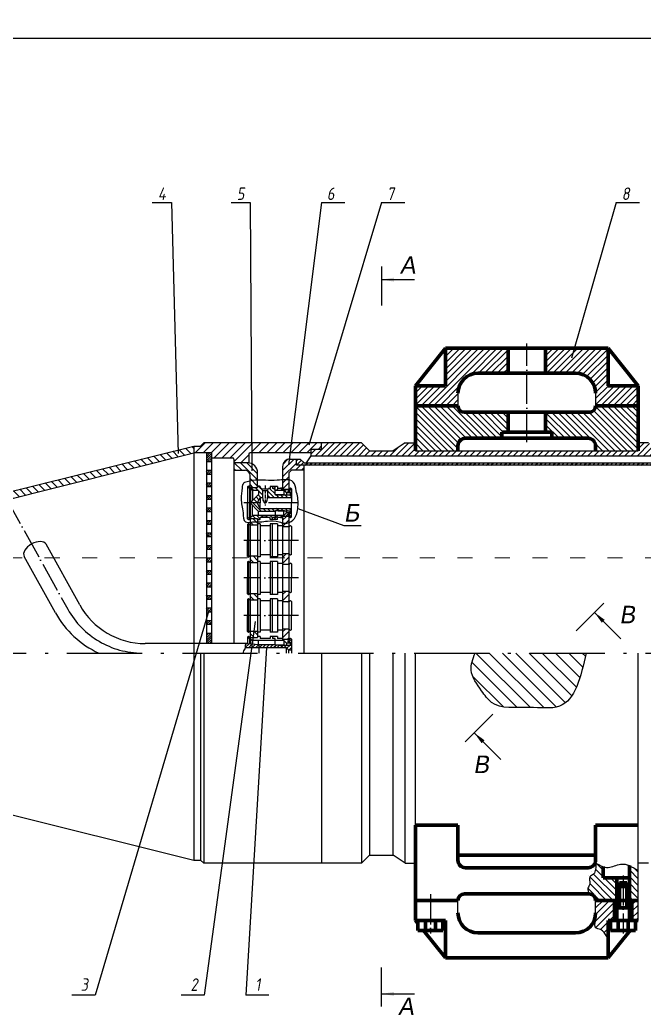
# Model space of a CAD drawing. Extents: x 1054 to 3005, y -2703 to -1437.
# Drawn here: x 1283.7 to 1533.2, y -2291.4 to -1893.8 of the extents above; entities that cross this region are included whole.
import ezdxf

# ---------------------------------------------------------------- set-up
doc = ezdxf.new("R2010")
doc.units = 0
doc.header["$LTSCALE"] = 0.5
doc.header["$MEASUREMENT"] = 0
doc.header["$PDMODE"] = 34
doc.header["$PDSIZE"] = 1
for name, pattern in [('ACAD_ISO03W100', [30, 12, -18]), ('ACAD_ISO04W100', [30.5, 24, -3, 0.5, -3]), ('ACAD_ISO10W100', [18.5, 12, -3, 0.5, -3])]:
    doc.linetypes.add(name, pattern=pattern)
doc.layers.get('DEFPOINTS').update_dxf_attribs({"color": 203, "linetype": 'CONTINUOUS'})
for name, color, linetype in [('2', 162, 'CONTINUOUS'), ('2-ОСИ', 9, 'ACAD_ISO04W100'), ('2_HATCH', 212, 'CONTINUOUS'), ('2_РАЗМЕРЫ_TEXT', 84, 'CONTINUOUS'), ('3_РАЗМЕРЫ_TEXT', 52, 'CONTINUOUS'), ('4', 162, 'CONTINUOUS'), ('4_HATCH', 212, 'CONTINUOUS')]:
    doc.layers.add(name, color=color, linetype=linetype)
doc.styles.add('5', font='txt.shx', dxfattribs={"width": 0.8, "oblique": 10, "height": 5})
doc.styles.add('ST_WIN', font='st_win.shx')
doc.styles.get("Standard").update_dxf_attribs({"font": 'st_win.shx'})
doc.dimstyles.get("Standard").update_dxf_attribs({"dimtxt": 0.18, "dimasz": 0.18, "dimexe": 0.18, "dimexo": 0.0625, "dimgap": 0.09, "dimtad": 0, "dimtih": 1, "dimtoh": 1, "dimdec": 4, "dimzin": 0, "dimdsep": 46, "dimtxsty": 'Standard', "dimcen": 0.09, "dimadec": 0, "dimazin": 0, "dimtfac": 1, "dimtdec": 4, "dimtofl": 0, "dimtmove": 0, "dimatfit": 3, "dimfxl": 0, "dimtolj": 1, "dimtzin": 0, "dimarcsym": 0})
doc.dimstyles.new('v', dxfattribs={"dimtxt": 5, "dimasz": 4, "dimexe": 2, "dimexo": 0, "dimgap": 1.5, "dimtad": 1, "dimdec": 1, "dimzin": 0, "dimdsep": 46, "dimtxsty": '5', "dimcen": 0, "dimadec": 0, "dimazin": 0, "dimtfac": 1, "dimtdec": 1, "dimtmove": 0, "dimatfit": 3, "dimfxl": 0, "dimtolj": 1, "dimtzin": 0, "dimarcsym": 0})

# ---------------------------------------------------------------- blocks, each defined once
blk = doc.blocks.new('*D41')
at = {"layer": '3_РАЗМЕРЫ_TEXT', "color": 0, "lineweight": -2}
for p, q in [((1213.92, -2061.84), (1213.92, -1899.11)), ((2233.67, -1898.28), (2233.67, -1903.11)), ((1217.92, -1901.11), (2229.67, -1901.11))]:
    blk.add_line(p, q, dxfattribs=at)
at = {"layer": '3_РАЗМЕРЫ_TEXT', "color": 0}
for points in [[(1217.92, -1900.44), (1217.92, -1901.78), (1213.92, -1901.11)], [(2229.67, -1900.44), (2229.67, -1901.78), (2233.67, -1901.11)]]:
    blk.add_solid(points, dxfattribs=at)
at = {"layer": 'DEFPOINTS', "color": 0}
for p in [(2233.67, -1898.28), (2233.67, -1901.11), (1213.92, -2061.84)]:
    blk.add_point(p, dxfattribs=at)
at = {"layer": '3_РАЗМЕРЫ_TEXT', "color": 0, "insert": (1723.79, -1897.11), "char_height": 5, "attachment_point": 5, "style": '5'}
blk.add_mtext('\\A1;1787', dxfattribs=at)

msp = doc.modelspace()

# ---------------------------------------------------------------- hatches: boundary and pattern name
at = {"layer": '2'}
h = msp.add_hatch(dxfattribs=at)
h.set_pattern_fill('ANSI31', color=256, scale=30, angle=90, style=0)
h.set_pattern_definition([(135, (26.9743, -1328.2723), (-2.6516504, -2.6516504), [])])
edge = h.paths.add_edge_path()
edge.add_spline(control_points=[(1465.61, -2146.78), (1464.73, -2149.12), (1462.72, -2154.49), (1467.67, -2160.98), (1473.68, -2169.71), (1486.22, -2167.74), (1504.65, -2170.47), (1507.85, -2156.25), (1509.98, -2146.78)], knot_values=[0, 0, 0, 0, 7.045684, 16.258893, 22.343372, 37.651034, 49.602852, 73.381606, 73.381606, 73.381606, 73.381606], degree=3, periodic=0)
edge.add_line((1509.98, -2146.78), (1465.61, -2146.78))
at = {"layer": '2_HATCH'}
h = msp.add_hatch(dxfattribs=at)
h.set_pattern_fill('ANSI31', color=256, scale=14, style=0)
h.paths.add_polyline_path([(1478.78, -2024.98), (1453.78, -2024.98), (1453.78, -2039.98), (1441.78, -2039.98), (1441.78, -2047.98), (1458.78, -2047.98), (1458.78, -2042.98, -0.414214), (1466.78, -2034.98), (1478.78, -2034.98)])
h.paths.add_polyline_path([(1518.78, -2024.98), (1493.77, -2024.98), (1493.77, -2034.98), (1505.78, -2034.98, -0.414214), (1513.78, -2042.98), (1513.78, -2047.98), (1530.78, -2047.98), (1530.78, -2039.98), (1518.78, -2039.98)])
h = msp.add_hatch(dxfattribs=at)
h.set_pattern_fill('ANSI31', color=256, scale=14, angle=90, style=0)
h.paths.add_polyline_path([(1478.78, -2050.58), (1461.38, -2050.58, -0.414214), (1458.78, -2047.98), (1458.78, -2047.98), (1441.78, -2047.98), (1441.78, -2065.98), (1458.78, -2065.98), (1458.78, -2063.98, -0.414214), (1461.78, -2060.98), (1476.28, -2060.98), (1476.28, -2058.48), (1478.78, -2058.48)])
h.paths.add_polyline_path([(1530.78, -2047.98), (1513.78, -2047.98), (1513.78, -2047.98, -0.414214), (1511.18, -2050.58), (1493.77, -2050.58), (1493.77, -2058.48), (1496.28, -2058.48), (1496.28, -2060.98), (1510.78, -2060.98, -0.414214), (1513.78, -2063.98), (1513.78, -2065.98), (1530.78, -2065.98)])
h = msp.add_hatch(dxfattribs=at)
h.set_pattern_fill('ANSI31', color=256, scale=18, style=0)
h.set_pattern_definition([(45, (1149.1947, -2226.7844), (-1.59099, 1.59099), [])])
h.paths.add_polyline_path([(1404.24, -2062.78), (1357.19, -2062.78), (1355.88, -2064.1), (1353.19, -2064.1), (1353.19, -2066.78), (1360.19, -2066.78), (1360.19, -2068.78), (1368.69, -2068.78, -0.414214), (1369.19, -2069.28), (1369.19, -2070.78), (1375.19, -2070.78), (1375.19, -2067.28, -0.414214), (1375.69, -2066.78), (1386.19, -2066.78), (1400.1, -2066.78), (1400.1, -2065.28), (1404.24, -2065.28)])
h = msp.add_hatch(dxfattribs=at)
h.set_pattern_fill('ANSI31', color=256, scale=14, style=0)
h.paths.add_polyline_path([(1404.24, -2062.78), (1404.24, -2065.28), (1400.1, -2065.28), (1400.1, -2066.78), (1400.1, -2067.98), (1563.13, -2067.98), (1563.13, -2064.98, -0.414214), (1566.13, -2061.98), (1573.92, -2061.98, -0.414214), (1576.92, -2064.98), (1576.92, -2067.98), (1583.2, -2067.98), (1583.2, -2065.98), (1578.92, -2065.98), (1578.92, -2064.98, 0.414214), (1573.92, -2059.98), (1566.13, -2059.98, 0.414214), (1561.13, -2064.98), (1561.13, -2065.98), (1539.66, -2065.98), (1534.96, -2062.78), (1530.78, -2062.78), (1530.78, -2065.98), (1441.78, -2065.98), (1441.78, -2062.78), (1437.61, -2062.78), (1432.9, -2065.98), (1423.39, -2065.98), (1420.19, -2062.78)])
h = msp.add_hatch(dxfattribs=at)
h.set_pattern_fill('ANSI31', color=256, scale=18, angle=90, style=0)
h.set_pattern_definition([(135, (-185.9798, -2406.411), (-1.5909903, -1.5909903), [])])
h.paths.add_polyline_path([(1221.42, -2092.28), (1221.42, -2089.78), (1216.42, -2089.78), (1213.92, -2092.28), (1213.92, -2094.78), (1216.92, -2094.78), (1216.92, -2096.78), (1231.45, -2096.78, 0.061432), (1235.33, -2096.3), (1353.19, -2066.78), (1353.19, -2064.1), (1235.31, -2093.31, -0.060815), (1231.47, -2093.78), (1227.92, -2093.78), (1226.42, -2092.28)])
h = msp.add_hatch(dxfattribs=at)
h.set_pattern_fill('ANSI31', color=256, scale=10, style=0)
h.set_pattern_definition([(45, (26.9743, -1328.2723), (-0.8838835, 0.8838835), [])])
h.paths.add_polyline_path([(1395.74, -2069.28), (1394.19, -2069.28), (1394.19, -2071.78), (1569.02, -2071.78), (1569.02, -2068.98), (1571.02, -2068.98), (1571.02, -2071.78), (1583.19, -2071.78), (1583.19, -2070.78), (1572.02, -2070.78), (1572.02, -2066.98), (1568.02, -2066.98), (1568.02, -2070.78), (1397.24, -2070.78)])
h = msp.add_hatch(dxfattribs=at)
h.set_pattern_fill('ANSI31', color=256, scale=14, angle=90, style=0)
h.set_pattern_definition([(135, (1149.1947, -2226.7844), (-1.237437, -1.237437), [])])
edge = h.paths.add_edge_path()
edge.add_line((1375.69, -2075.78), (1375.69, -2078.07))
edge.add_spline(control_points=[(1375.69, -2078.07), (1376.35, -2077.92), (1377.34, -2077.75), (1378.36, -2077.69), (1378.69, -2077.67)], knot_values=[2.312885, 2.312885, 2.312885, 2.312885, 4.32992, 5.339326, 5.339326, 5.339326, 5.339326], degree=3, periodic=0)
edge.add_line((1378.69, -2077.67), (1378.69, -2074.78))
edge.add_arc((1374.69, -2074.78), 4, 0, 90)
edge.add_line((1374.69, -2070.78), (1369.19, -2070.78))
edge.add_line((1369.19, -2070.78), (1369.19, -2073.78))
edge.add_line((1369.19, -2073.78), (1373.69, -2073.78))
edge.add_arc((1373.69, -2075.78), 2, 0, 90, ccw=False)
edge = h.paths.add_edge_path()
edge.add_line((1378.69, -2080.58), (1378.69, -2080.18))
edge.add_line((1378.69, -2080.18), (1378.69, -2077.67))
edge.add_spline(control_points=[(1378.69, -2077.67), (1378.36, -2077.69), (1377.34, -2077.75), (1376.35, -2077.92), (1375.69, -2078.07)], knot_values=[2.312885, 2.312885, 2.312885, 2.312885, 3.32229, 5.339326, 5.339326, 5.339326, 5.339326], degree=3, periodic=0)
edge.add_line((1375.69, -2078.07), (1375.69, -2080.58))
edge.add_line((1375.69, -2080.58), (1378.69, -2080.58))
edge = h.paths.add_edge_path()
edge.add_line((1375.69, -2092.98), (1375.69, -2094.5))
edge.add_spline(control_points=[(1375.69, -2094.5), (1376.01, -2094.46), (1377.09, -2094.3), (1378.04, -2094.36), (1378.69, -2094.38)], knot_values=[49.932171, 49.932171, 49.932171, 49.932171, 50.781051, 52.805959, 52.805959, 52.805959, 52.805959], degree=3, periodic=0)
edge.add_line((1378.69, -2094.38), (1378.69, -2092.98))
edge.add_line((1378.69, -2092.98), (1375.69, -2092.98))
edge = h.paths.add_edge_path()
edge.add_line((1378.69, -2095.58), (1378.69, -2094.38))
edge.add_spline(control_points=[(1378.69, -2094.38), (1378.04, -2094.36), (1377.09, -2094.3), (1376.01, -2094.46), (1375.69, -2094.5)], knot_values=[49.932171, 49.932171, 49.932171, 49.932171, 51.957078, 52.805959, 52.805959, 52.805959, 52.805959], degree=3, periodic=0)
edge.add_line((1375.69, -2094.5), (1375.69, -2095.58))
edge.add_line((1375.69, -2095.58), (1378.69, -2095.58))
h.paths.add_polyline_path([(1375.69, -2107.98), (1375.69, -2110.58), (1378.69, -2110.58), (1378.69, -2110.18), (1378.69, -2107.98)])
h.paths.add_polyline_path([(1375.69, -2122.98), (1375.69, -2125.58), (1378.69, -2125.58), (1378.69, -2125.18), (1378.69, -2122.98)])
h.paths.add_polyline_path([(1378.55, -2137.98), (1375.69, -2137.98), (1375.69, -2140.58), (1377.39, -2140.58)])
h.paths.add_polyline_path([(1377.39, -2140.58), (1378.69, -2140.58), (1378.69, -2140.18), (1378.69, -2137.98), (1378.55, -2137.98)])
h = msp.add_hatch(dxfattribs=at)
h.set_pattern_fill('ANSI31', color=256, scale=14, style=0)
h.set_pattern_definition([(45, (1149.1947, -2226.7844), (-1.237437, 1.237437), [])])
h.paths.add_polyline_path([(1397.19, -2071.78), (1394.19, -2071.78), (1394.19, -2069.28), (1391.69, -2069.28, 0.414214), (1388.69, -2072.28), (1388.69, -2081.38), (1391.19, -2081.38), (1391.19, -2074.78), (1392.19, -2073.78), (1397.19, -2073.78)])
h.paths.add_polyline_path([(1391.19, -2092.18), (1388.69, -2092.18), (1388.69, -2096.38), (1391.19, -2096.38)])
h.paths.add_polyline_path([(1391.19, -2107.18), (1388.69, -2107.18), (1388.69, -2111.38), (1391.19, -2111.38)])
h.paths.add_polyline_path([(1391.19, -2122.18), (1388.69, -2122.18), (1388.69, -2126.38), (1391.19, -2126.38)])
h.paths.add_polyline_path([(1391.19, -2137.18), (1388.69, -2137.18), (1388.69, -2141.38), (1391.19, -2141.38)])
h = msp.add_hatch(dxfattribs=at)
h.set_pattern_fill('ANSI31', color=256, scale=10, angle=90, style=0)
h.set_pattern_definition([(135, (1149.1947, -2226.7844), (-0.8838835, -0.8838835), [])])
h.paths.add_polyline_path([(1376.59, -2091.78), (1375.89, -2092.48), (1375.39, -2092.48), (1374.69, -2093.18), (1375.04, -2093.53), (1375.59, -2092.98), (1378.69, -2092.98), (1378.69, -2093.38), (1379.69, -2093.38), (1379.69, -2092.58), (1383.69, -2092.58), (1383.69, -2093.38), (1384.69, -2093.38), (1384.69, -2092.58), (1385.69, -2092.58), (1385.69, -2091.78)])
h.paths.add_polyline_path([(1379.09, -2090.18), (1385.69, -2090.18, -0.414214), (1385.89, -2089.98), (1389.49, -2089.98), (1392.19, -2089.98), (1392.19, -2088.98), (1379.69, -2088.98), (1378.49, -2086.78), (1375.69, -2086.78)])
h.paths.add_polyline_path([(1380.69, -2081.78), (1380.29, -2080.98), (1379.69, -2080.98), (1379.69, -2080.18), (1378.69, -2080.18), (1378.69, -2080.58), (1375.59, -2080.58), (1375.04, -2080.03), (1374.69, -2080.38), (1375.39, -2081.08), (1375.89, -2081.08), (1376.59, -2081.78), (1379.09, -2081.78), (1379.09, -2083.38), (1375.69, -2086.78), (1378.49, -2086.78), (1379.69, -2084.58), (1380.69, -2084.58)])
h.paths.add_polyline_path([(1385.69, -2083.38), (1385.69, -2080.98), (1384.69, -2080.98), (1384.69, -2080.18), (1383.69, -2080.18), (1383.69, -2080.98), (1383.09, -2080.98), (1382.69, -2081.78), (1382.69, -2084.58), (1392.19, -2084.58), (1392.19, -2083.58), (1386.89, -2083.58), (1385.89, -2083.58, -0.414214)])
for points in [[(1375.69, -2079.78), (1375.39, -2079.78), (1375.39, -2080.38), (1375.59, -2080.58), (1375.69, -2080.58)], [(1379.49, -2079.78), (1378.69, -2079.78), (1378.69, -2080.18), (1379.49, -2080.18)], [(1388.69, -2080.58), (1387.79, -2080.58), (1387.79, -2080.98), (1388.69, -2080.98)], [(1391.49, -2080.58), (1391.19, -2080.58), (1391.19, -2081.38), (1391.29, -2081.38), (1391.49, -2081.18)], [(1375.69, -2093.78), (1375.39, -2093.78), (1375.39, -2093.18), (1375.59, -2092.98), (1375.69, -2092.98)], [(1379.49, -2093.78), (1378.69, -2093.78), (1378.69, -2093.38), (1379.49, -2093.38)], [(1388.69, -2092.98), (1387.79, -2092.98), (1387.79, -2092.58), (1388.69, -2092.58)], [(1391.49, -2092.98), (1391.19, -2092.98), (1391.19, -2092.18), (1391.29, -2092.18), (1391.49, -2092.38)]]:
    msp.add_hatch(color=256, dxfattribs=at).paths.add_polyline_path(points)
h = msp.add_hatch(dxfattribs=at)
h.set_pattern_fill('ANSI31', color=256, scale=10, style=0)
h.set_pattern_definition([(45, (1149.1947, -2226.7844), (-0.8838835, 0.8838835), [])])
h.paths.add_polyline_path([(1385.69, -2091.78), (1385.69, -2092.58), (1384.69, -2092.58), (1384.69, -2093.38), (1386.69, -2093.38), (1386.69, -2092.58), (1388.69, -2092.58), (1388.69, -2092.18), (1391.29, -2092.18), (1391.84, -2092.73), (1392.19, -2092.38), (1391.49, -2091.68), (1390.99, -2091.68, -1), (1390.99, -2091.18), (1391.69, -2091.18), (1391.69, -2090.78), (1390.19, -2090.78), (1389.19, -2091.78)])
h.paths.add_polyline_path([(1386.69, -2080.98), (1386.69, -2080.18), (1384.69, -2080.18), (1384.69, -2080.98), (1385.69, -2080.98), (1385.69, -2081.78), (1389.19, -2081.78), (1390.19, -2082.78), (1391.69, -2082.78), (1391.69, -2082.38), (1390.99, -2082.38, -1), (1390.99, -2081.88), (1391.49, -2081.88), (1392.19, -2081.18), (1391.84, -2080.83), (1391.29, -2081.38), (1388.69, -2081.38), (1388.69, -2080.98)])
h = msp.add_hatch(dxfattribs=at)
h.set_pattern_fill('ANSI31', color=256, scale=15, angle=90, style=0)
h.set_pattern_definition([(135, (1168.7808, -2410.5844), (-1.325825, -1.325825), [])])
edge = h.paths.add_edge_path()
edge.add_line((1522.28, -2236.58), (1516.78, -2236.58))
edge.add_line((1516.78, -2236.58), (1516.78, -2232.09))
edge.add_spline(control_points=[(1516.78, -2232.09), (1515.77, -2231.73), (1514.78, -2231.16), (1513.78, -2230.58)], knot_values=[0, 0, 0, 0, 3.211273, 3.211273, 3.211273, 3.211273], degree=3, periodic=0)
edge.add_line((1513.78, -2230.58), (1513.78, -2232.58))
edge.add_arc((1509.89, -2232.69), 3.89, -91.5766, 1.5766, ccw=False)
edge.add_spline(control_points=[(1509.78, -2236.58), (1510.7, -2237.22), (1512.77, -2238.64), (1510.98, -2240.54), (1510, -2241.58)], knot_values=[0, 0, 0, 0, 2.828427, 6.31967, 6.31967, 6.31967, 6.31967], degree=3, periodic=0)
edge.add_arc((1509.89, -2245.48), 3.89, -1.5766, 88.4234, ccw=False)
edge.add_line((1513.78, -2245.58), (1522.28, -2245.58))
edge.add_line((1522.28, -2245.58), (1522.28, -2236.58))
edge = h.paths.add_edge_path()
edge.add_spline(control_points=[(1530.78, -2233.65), (1529.62, -2232.93), (1528.45, -2232.21), (1527.28, -2231.71)], knot_values=[14.193142, 14.193142, 14.193142, 14.193142, 17.948067, 17.948067, 17.948067, 17.948067], degree=3, periodic=0)
edge.add_line((1527.28, -2231.71), (1527.28, -2245.58))
edge.add_line((1527.28, -2245.58), (1530.78, -2245.58))
edge.add_line((1530.78, -2245.58), (1530.78, -2233.65))
h = msp.add_hatch(dxfattribs=at)
h.set_pattern_fill('ANSI31', color=256, scale=15, style=0)
h.set_pattern_definition([(45, (1168.7808, -2410.5844), (-1.325825, 1.325825), [])])
h.paths.add_polyline_path([(1518.78, -2253.58), (1521.28, -2253.58), (1521.28, -2245.58), (1513.78, -2245.58), (1513.78, -2256.58, -0.339336), (1518.78, -2261.96)])
h.paths.add_polyline_path([(1530.78, -2245.58), (1528.28, -2245.58), (1528.28, -2253.58), (1530.78, -2253.58)])
at = {"layer": '4_HATCH'}
h = msp.add_hatch(dxfattribs=at)
h.set_pattern_fill('ANSI31', color=256, scale=5, style=0)
h.set_pattern_definition([(45, (-189.166, -2406.41103), (-0.44194174, 0.44194174), [])])
h.paths.add_polyline_path([(1360.19, -2140.28), (1360.19, -2138.78), (1358.19, -2138.78), (1358.19, -2143), (1360.19, -2143)])
h.paths.add_polyline_path([(1360.19, -2133.78), (1358.19, -2133.78), (1358.19, -2135.28), (1360.19, -2135.28)])
h.paths.add_polyline_path([(1360.19, -2128.78), (1358.19, -2128.78), (1358.19, -2130.28), (1360.19, -2130.28)])
h.paths.add_polyline_path([(1360.19, -2123.78), (1358.19, -2123.78), (1358.19, -2125.28), (1360.19, -2125.28)])
h.paths.add_polyline_path([(1360.19, -2118.78), (1358.19, -2118.78), (1358.19, -2120.28), (1360.19, -2120.28)])
h.paths.add_polyline_path([(1360.19, -2113.78), (1358.19, -2113.78), (1358.19, -2115.28), (1360.19, -2115.28)])
h.paths.add_polyline_path([(1360.19, -2108.78), (1358.19, -2108.78), (1358.19, -2110.28), (1360.19, -2110.28)])
h.paths.add_polyline_path([(1360.19, -2103.78), (1358.19, -2103.78), (1358.19, -2105.28), (1360.19, -2105.28)])
h.paths.add_polyline_path([(1360.19, -2098.78), (1358.19, -2098.78), (1358.19, -2100.28), (1360.19, -2100.28)])
h.paths.add_polyline_path([(1360.19, -2093.78), (1358.19, -2093.78), (1358.19, -2095.28), (1360.19, -2095.28)])
h.paths.add_polyline_path([(1360.19, -2088.78), (1358.19, -2088.78), (1358.19, -2090.28), (1360.19, -2090.28)])
h.paths.add_polyline_path([(1360.19, -2083.78), (1358.19, -2083.78), (1358.19, -2085.28), (1360.19, -2085.28)])
h.paths.add_polyline_path([(1360.19, -2078.78), (1358.19, -2078.78), (1358.19, -2080.28), (1360.19, -2080.28)])
h.paths.add_polyline_path([(1360.19, -2073.78), (1358.19, -2073.78), (1358.19, -2075.28), (1360.19, -2075.28)])
h.paths.add_polyline_path([(1360.19, -2066.78), (1358.19, -2066.78), (1358.19, -2070.28), (1360.19, -2070.28)])
h = msp.add_hatch(dxfattribs=at)
h.set_pattern_fill('ANSI31', color=256, scale=8, style=0)
h.set_pattern_definition([(45, (-189.166, -2406.411), (-0.7071068, 0.7071068), [])])
h.paths.add_polyline_path([(1392.19, -2143.58), (1386.89, -2143.58), (1385.89, -2143.58, -0.414214), (1385.69, -2143.38), (1379.09, -2143.38), (1374.77, -2143.01), (1374.24, -2144.58), (1390.15, -2144.58), (1390.99, -2145.43), (1392.19, -2145.43)])
edge = h.paths.add_edge_path()
edge.add_line((1374.77, -2143.01), (1374.69, -2143))
edge.add_line((1374.69, -2143), (1374.11, -2143))
edge.add_spline(control_points=[(1374.11, -2143), (1373.91, -2143.24), (1373.53, -2143.71), (1373.69, -2144.32), (1373.66, -2144.58)], knot_values=[0.058285, 0.058285, 0.058285, 0.058285, 0.947426, 1.764896, 1.764896, 1.764896, 1.764896], degree=3, periodic=0)
edge.add_line((1373.66, -2144.58), (1374.24, -2144.58))
edge.add_line((1374.24, -2144.58), (1374.77, -2143.01))

# ---------------------------------------------------------------- linework, layer by layer
at = {"layer": '2'}
for p, q in [((1428.29, -2007.91), (1428.29, -1992.33)), ((1458.78, -2042.98), (1458.78, -2047.98)), ((1513.78, -2042.98), (1513.78, -2047.98)), ((1355.88, -2064.1), (1357.19, -2062.78)), ((1420.19, -2062.78), (1357.19, -2062.78)), ((1404.24, -2065.28), (1404.24, -2062.78)), ((1420.19, -2062.78), (1423.39, -2065.98)), ((1437.61, -2062.78), (1432.9, -2065.98)), ((1437.61, -2062.78), (1441.78, -2062.78)), ((1534.96, -2062.78), (1530.78, -2062.78)), ((1235.31, -2093.31), (1353.19, -2064.1)), ((1235.33, -2096.3), (1353.19, -2066.78)), ((1353.19, -2064.1), (1353.19, -2146.78)), ((1353.19, -2064.1), (1355.88, -2064.1)), ((1360.19, -2066.78), (1353.19, -2066.78)), ((1358.19, -2066.78), (1358.19, -2143)), ((1360.19, -2066.78), (1360.19, -2140.78)), ((1375.19, -2067.28), (1375.19, -2070.78)), ((1386.19, -2066.78), (1375.69, -2066.78)), ((1400.1, -2066.78), (1386.24, -2066.78)), ((1400.1, -2066.78), (1400.1, -2065.28)), ((1400.1, -2065.28), (1404.24, -2065.28)), ((1400.1, -2067.98), (1400.1, -2066.78)), ((1423.39, -2065.98), (1432.9, -2065.98)), ((1441.78, -2065.98), (1530.78, -2065.98)), ((1358.19, -2070.28), (1360.19, -2070.28)), ((1360.19, -2068.78), (1368.69, -2068.78)), ((1369.19, -2069.28), (1369.19, -2070.78)), ((1369.19, -2070.78), (1369.19, -2143)), ((1375.19, -2070.78), (1369.19, -2070.78)), ((1391.69, -2069.28), (1395.74, -2069.28)), ((1394.19, -2071.78), (1394.19, -2069.28)), ((1395.74, -2069.28), (1397.24, -2070.78)), ((1397.24, -2070.78), (1568.02, -2070.78)), ((1398.24, -2070.78), (1400.1, -2067.98)), ((1400.1, -2067.98), (1563.13, -2067.98)), ((1358.19, -2073.78), (1360.19, -2073.78)), ((1358.19, -2075.28), (1360.19, -2075.28)), ((1369.19, -2073.78), (1373.69, -2073.78)), ((1378.69, -2080.58), (1378.69, -2074.78)), ((1388.69, -2072.28), (1388.69, -2081.38)), ((1392.19, -2073.78), (1391.19, -2074.78)), ((1391.19, -2074.78), (1391.19, -2081.38)), ((1397.19, -2073.78), (1392.19, -2073.78)), ((1569.02, -2071.78), (1394.19, -2071.78)), ((1397.19, -2071.78), (1397.19, -2146.78)), ((1358.19, -2078.78), (1360.19, -2078.78)), ((1375.69, -2080.58), (1375.69, -2075.78)), ((1358.19, -2080.28), (1360.19, -2080.28)), ((1374.69, -2080.38), (1375.04, -2080.03)), ((1374.69, -2080.38), (1374.69, -2086.78)), ((1375.39, -2081.08), (1374.69, -2080.38)), ((1375.04, -2080.03), (1375.59, -2080.58)), ((1375.39, -2081.08), (1375.39, -2086.78)), ((1375.89, -2081.08), (1375.39, -2081.08)), ((1375.59, -2080.58), (1378.69, -2080.58)), ((1375.69, -2086.78), (1379.09, -2083.38)), ((1375.89, -2081.08), (1376.59, -2081.78)), ((1375.89, -2081.08), (1375.89, -2086.58)), ((1379.09, -2081.78), (1376.59, -2081.78)), ((1376.59, -2081.78), (1376.59, -2085.88)), ((1378.69, -2080.18), (1378.69, -2080.58)), ((1379.69, -2080.18), (1378.69, -2080.18)), ((1379.09, -2081.78), (1379.09, -2083.38)), ((1379.69, -2080.18), (1379.69, -2080.98)), ((1380.29, -2080.98), (1379.69, -2080.98)), ((1380.69, -2081.78), (1380.29, -2080.98)), ((1380.69, -2081.78), (1380.69, -2084.58)), ((1380.69, -2081.78), (1382.69, -2081.78)), ((1382.69, -2081.78), (1383.09, -2080.98)), ((1382.69, -2081.78), (1382.69, -2084.58)), ((1383.69, -2080.98), (1383.09, -2080.98)), ((1384.69, -2080.18), (1383.69, -2080.18)), ((1383.69, -2080.18), (1383.69, -2080.98)), ((1386.69, -2080.18), (1384.69, -2080.18)), ((1384.69, -2080.18), (1384.69, -2080.98)), ((1385.69, -2080.98), (1384.69, -2080.98)), ((1385.69, -2083.38), (1385.69, -2080.98)), ((1389.19, -2081.78), (1385.69, -2081.78)), ((1386.69, -2080.18), (1386.69, -2080.98)), ((1388.69, -2080.98), (1386.69, -2080.98)), ((1391.29, -2081.38), (1388.69, -2081.38)), ((1390.19, -2082.78), (1389.19, -2081.78)), ((1389.19, -2081.78), (1389.19, -2083.58)), ((1391.69, -2082.78), (1390.19, -2082.78)), ((1390.19, -2082.78), (1390.19, -2083.58)), ((1390.99, -2081.88), (1391.49, -2081.88)), ((1391.69, -2082.38), (1390.99, -2082.38)), ((1391.84, -2080.83), (1391.29, -2081.38)), ((1391.49, -2081.88), (1392.19, -2081.18)), ((1391.49, -2081.88), (1391.49, -2082.38)), ((1391.69, -2082.38), (1391.69, -2083.58)), ((1392.19, -2081.18), (1391.84, -2080.83)), ((1392.19, -2081.18), (1392.19, -2086.78)), ((1358.19, -2083.78), (1360.19, -2083.78)), ((1358.19, -2085.28), (1360.19, -2085.28)), ((1374.69, -2093.18), (1374.69, -2086.78)), ((1375.39, -2092.48), (1375.39, -2086.78)), ((1375.69, -2086.78), (1379.09, -2090.18)), ((1375.89, -2092.48), (1375.89, -2086.98)), ((1379.69, -2084.58), (1378.49, -2086.78)), ((1379.69, -2088.98), (1378.49, -2086.78)), ((1379.69, -2084.58), (1380.69, -2084.58)), ((1379.69, -2084.58), (1379.69, -2086.78)), ((1379.69, -2088.98), (1379.69, -2086.78)), ((1382.69, -2084.58), (1392.19, -2084.58)), ((1389.49, -2083.58), (1385.89, -2083.58)), ((1386.89, -2083.58), (1392.19, -2083.58)), ((1392.19, -2092.38), (1392.19, -2086.78)), ((1358.19, -2088.78), (1360.19, -2088.78)), ((1358.19, -2090.28), (1360.19, -2090.28)), ((1376.59, -2091.78), (1376.59, -2087.68)), ((1385.69, -2090.18), (1379.09, -2090.18)), ((1379.09, -2091.78), (1379.09, -2090.18)), ((1379.69, -2088.98), (1392.19, -2088.98)), ((1385.69, -2090.18), (1385.69, -2092.58)), ((1389.49, -2089.98), (1385.89, -2089.98)), ((1386.89, -2089.98), (1392.19, -2089.98)), ((1389.19, -2091.78), (1389.19, -2089.98)), ((1390.19, -2090.78), (1389.19, -2091.78)), ((1390.19, -2090.78), (1390.19, -2089.98)), ((1391.69, -2090.78), (1390.19, -2090.78)), ((1391.69, -2091.18), (1390.99, -2091.18)), ((1391.49, -2091.68), (1391.49, -2091.18)), ((1391.69, -2091.18), (1391.69, -2089.98)), ((1358.19, -2093.78), (1360.19, -2093.78)), ((1358.19, -2095.28), (1360.19, -2095.28)), ((1375.39, -2092.48), (1374.69, -2093.18)), ((1374.69, -2093.18), (1375.04, -2093.53)), ((1374.69, -2095.38), (1375.04, -2095.03)), ((1375.04, -2093.53), (1375.59, -2092.98)), ((1375.04, -2095.03), (1375.59, -2095.58)), ((1375.04, -2095.03), (1375.04, -2108.48)), ((1375.89, -2092.48), (1375.39, -2092.48)), ((1375.59, -2092.98), (1378.69, -2092.98)), ((1375.69, -2092.98), (1375.69, -2140.58)), ((1375.89, -2092.48), (1376.59, -2091.78)), ((1389.19, -2091.78), (1376.59, -2091.78)), ((1378.69, -2093.38), (1378.69, -2092.98)), ((1378.69, -2092.98), (1378.69, -2140.58)), ((1379.69, -2093.38), (1378.69, -2093.38)), ((1379.69, -2095.18), (1378.69, -2095.18)), ((1378.69, -2095.18), (1378.69, -2108.38)), ((1379.69, -2093.38), (1379.69, -2092.58)), ((1383.69, -2092.58), (1379.69, -2092.58)), ((1379.69, -2095.18), (1379.69, -2108.38)), ((1380.69, -2091.78), (1382.69, -2091.78)), ((1383.69, -2093.38), (1383.69, -2092.58)), ((1384.69, -2093.38), (1383.69, -2093.38)), ((1384.69, -2095.18), (1383.69, -2095.18)), ((1383.69, -2095.18), (1383.69, -2108.38)), ((1384.69, -2093.38), (1384.69, -2092.58)), ((1385.69, -2092.58), (1384.69, -2092.58)), ((1386.69, -2093.38), (1384.69, -2093.38)), ((1384.69, -2108.38), (1384.69, -2095.18)), ((1386.69, -2095.18), (1384.69, -2095.18)), ((1386.69, -2093.38), (1386.69, -2092.58)), ((1388.69, -2092.58), (1386.69, -2092.58)), ((1386.69, -2095.18), (1386.69, -2108.38)), ((1388.69, -2092.18), (1388.69, -2141.38)), ((1391.29, -2092.18), (1388.69, -2092.18)), ((1390.99, -2091.68), (1391.49, -2091.68)), ((1391.19, -2092.18), (1391.19, -2141.38)), ((1391.84, -2092.73), (1391.29, -2092.18)), ((1391.49, -2091.68), (1392.19, -2092.38)), ((1392.19, -2092.38), (1391.84, -2092.73)), ((1358.19, -2098.78), (1360.19, -2098.78)), ((1374.69, -2095.38), (1374.69, -2101.78)), ((1375.59, -2095.58), (1378.69, -2095.58)), ((1383.69, -2095.98), (1379.69, -2095.98)), ((1388.69, -2095.98), (1386.69, -2095.98)), ((1391.29, -2096.38), (1388.69, -2096.38)), ((1391.84, -2095.83), (1391.29, -2096.38)), ((1392.19, -2096.18), (1391.84, -2095.83)), ((1392.19, -2096.18), (1392.19, -2101.78)), ((1358.19, -2100.28), (1360.19, -2100.28)), ((1374.69, -2108.18), (1374.69, -2101.78)), ((1392.19, -2107.38), (1392.19, -2101.78)), ((1358.19, -2103.78), (1360.19, -2103.78)), ((1358.19, -2105.28), (1360.19, -2105.28)), ((1391.29, -2107.18), (1388.69, -2107.18)), ((1391.84, -2107.73), (1391.29, -2107.18)), ((1358.19, -2108.78), (1360.19, -2108.78)), ((1358.19, -2110.28), (1360.19, -2110.28)), ((1374.69, -2108.18), (1375.04, -2108.53)), ((1374.69, -2110.38), (1375.04, -2110.03)), ((1374.69, -2110.38), (1374.69, -2116.78)), ((1375.04, -2108.53), (1375.59, -2107.98)), ((1375.04, -2110.03), (1375.59, -2110.58)), ((1375.04, -2110.03), (1375.04, -2123.48)), ((1375.59, -2107.98), (1378.69, -2107.98)), ((1375.59, -2110.58), (1378.69, -2110.58)), ((1379.69, -2108.38), (1378.69, -2108.38)), ((1379.69, -2110.18), (1378.69, -2110.18)), ((1378.69, -2110.18), (1378.69, -2123.38)), ((1383.69, -2107.58), (1379.69, -2107.58)), ((1379.69, -2110.18), (1379.69, -2123.38)), ((1383.69, -2110.98), (1379.69, -2110.98)), ((1384.69, -2108.38), (1383.69, -2108.38)), ((1384.69, -2110.18), (1383.69, -2110.18)), ((1383.69, -2110.18), (1383.69, -2123.38)), ((1386.69, -2108.38), (1384.69, -2108.38)), ((1386.69, -2110.18), (1384.69, -2110.18)), ((1384.69, -2123.38), (1384.69, -2110.18)), ((1388.69, -2107.58), (1386.69, -2107.58)), ((1386.69, -2110.18), (1386.69, -2123.38)), ((1388.69, -2110.98), (1386.69, -2110.98)), ((1391.84, -2110.83), (1391.29, -2111.38)), ((1392.19, -2107.38), (1391.84, -2107.73)), ((1392.19, -2111.18), (1391.84, -2110.83)), ((1392.19, -2111.18), (1392.19, -2116.78)), ((1358.19, -2113.78), (1360.19, -2113.78)), ((1391.29, -2111.38), (1388.69, -2111.38)), ((1358.19, -2115.28), (1360.19, -2115.28)), ((1358.19, -2118.78), (1360.19, -2118.78)), ((1374.69, -2123.18), (1374.69, -2116.78)), ((1392.19, -2122.38), (1392.19, -2116.78)), ((1358.19, -2120.28), (1360.19, -2120.28)), ((1375.04, -2123.53), (1375.59, -2122.98)), ((1375.59, -2122.98), (1378.69, -2122.98)), ((1383.69, -2122.58), (1379.69, -2122.58)), ((1388.69, -2122.58), (1386.69, -2122.58)), ((1391.29, -2122.18), (1388.69, -2122.18)), ((1391.84, -2122.73), (1391.29, -2122.18)), ((1392.19, -2122.38), (1391.84, -2122.73)), ((1358.19, -2123.78), (1360.19, -2123.78)), ((1358.19, -2125.28), (1360.19, -2125.28)), ((1374.69, -2123.18), (1375.04, -2123.53)), ((1374.69, -2125.38), (1375.04, -2125.03)), ((1374.69, -2125.38), (1374.69, -2131.78)), ((1375.04, -2125.03), (1375.59, -2125.58)), ((1375.04, -2125.03), (1375.04, -2138.48)), ((1375.59, -2125.58), (1378.69, -2125.58)), ((1379.69, -2123.38), (1378.69, -2123.38)), ((1379.69, -2125.18), (1378.69, -2125.18)), ((1378.69, -2125.18), (1378.69, -2138.38)), ((1379.69, -2125.18), (1379.69, -2138.38)), ((1383.69, -2125.98), (1379.69, -2125.98)), ((1384.69, -2123.38), (1383.69, -2123.38)), ((1384.69, -2125.18), (1383.69, -2125.18)), ((1383.69, -2125.18), (1383.69, -2138.38)), ((1386.69, -2123.38), (1384.69, -2123.38)), ((1386.69, -2125.18), (1384.69, -2125.18)), ((1384.69, -2138.38), (1384.69, -2125.18)), ((1386.69, -2125.18), (1386.69, -2138.38)), ((1388.69, -2125.98), (1386.69, -2125.98)), ((1391.29, -2126.38), (1388.69, -2126.38)), ((1391.84, -2125.83), (1391.29, -2126.38)), ((1392.19, -2126.18), (1391.84, -2125.83)), ((1392.19, -2126.18), (1392.19, -2131.78)), ((1506.06, -2137.87), (1517.07, -2126.86)), ((1358.19, -2128.78), (1360.19, -2128.78)), ((1358.19, -2130.28), (1360.19, -2130.28)), ((1358.19, -2133.78), (1360.19, -2133.78)), ((1374.69, -2138.18), (1374.69, -2131.78)), ((1392.19, -2137.38), (1392.19, -2131.78)), ((1358.19, -2135.28), (1360.19, -2135.28)), ((1358.19, -2138.78), (1360.19, -2138.78)), ((1374.69, -2138.18), (1375.04, -2138.53)), ((1375.04, -2138.53), (1375.59, -2137.98)), ((1375.59, -2137.98), (1378.69, -2137.98)), ((1379.69, -2138.38), (1378.69, -2138.38)), ((1383.69, -2137.58), (1379.69, -2137.58)), ((1384.69, -2138.38), (1383.69, -2138.38)), ((1386.69, -2138.38), (1384.69, -2138.38)), ((1388.69, -2137.58), (1386.69, -2137.58)), ((1391.29, -2137.18), (1388.69, -2137.18)), ((1391.84, -2137.73), (1391.29, -2137.18)), ((1392.19, -2137.38), (1391.84, -2137.73)), ((1360.19, -2140.28), (1360.19, -2143)), ((1374.69, -2140.38), (1375.04, -2140.03)), ((1374.69, -2140.38), (1374.69, -2143)), ((1375.39, -2141.08), (1374.69, -2140.38)), ((1375.04, -2140.03), (1375.59, -2140.58)), ((1375.39, -2141.08), (1375.39, -2143.06)), ((1375.89, -2141.08), (1375.39, -2141.08)), ((1375.59, -2140.58), (1378.69, -2140.58)), ((1375.89, -2141.08), (1375.89, -2143.11)), ((1375.89, -2141.08), (1376.59, -2141.78)), ((1376.59, -2141.78), (1376.59, -2143.17)), ((1385.69, -2141.78), (1376.59, -2141.78)), ((1379.69, -2140.18), (1378.69, -2140.18)), ((1378.69, -2140.18), (1378.69, -2140.58)), ((1379.09, -2143.38), (1379.09, -2141.78)), ((1379.69, -2140.18), (1379.69, -2140.98)), ((1383.69, -2140.98), (1379.69, -2140.98)), ((1383.69, -2140.18), (1383.69, -2140.98)), ((1384.69, -2140.18), (1383.69, -2140.18)), ((1384.69, -2140.18), (1384.69, -2140.98)), ((1386.69, -2140.18), (1384.69, -2140.18)), ((1385.69, -2140.98), (1384.69, -2140.98)), ((1385.69, -2143.38), (1385.69, -2140.98)), ((1389.19, -2141.78), (1385.69, -2141.78)), ((1386.69, -2140.18), (1386.69, -2140.98)), ((1388.69, -2140.98), (1386.69, -2140.98)), ((1391.29, -2141.38), (1388.69, -2141.38)), ((1389.19, -2141.78), (1389.19, -2143.58)), ((1390.19, -2142.78), (1389.19, -2141.78)), ((1390.19, -2142.78), (1390.19, -2143.58)), ((1391.69, -2142.78), (1390.19, -2142.78)), ((1390.99, -2141.88), (1391.49, -2141.88)), ((1391.69, -2142.38), (1390.99, -2142.38)), ((1391.84, -2140.83), (1391.29, -2141.38)), ((1391.49, -2141.88), (1392.19, -2141.18)), ((1391.49, -2141.88), (1391.49, -2142.38)), ((1391.69, -2142.38), (1391.69, -2143.58)), ((1392.19, -2141.18), (1391.84, -2140.83)), ((1392.19, -2141.18), (1392.19, -2146.78)), ((1353.19, -2146.78), (1353.19, -2229.47)), ((1355.88, -2146.78), (1355.88, -2229.47)), ((1357.19, -2146.78), (1357.19, -2230.78)), ((1373.66, -2144.58), (1390.15, -2144.58)), ((1379.09, -2143.38), (1385.69, -2143.38)), ((1379.18, -2143.38), (1379.18, -2146.78)), ((1389.49, -2143.58), (1385.89, -2143.58)), ((1386.89, -2143.58), (1392.19, -2143.58)), ((1390.15, -2144.58), (1390.99, -2145.43)), ((1390.15, -2144.58), (1390.15, -2146.78)), ((1390.99, -2145.43), (1390.99, -2146.78)), ((1390.99, -2145.43), (1392.19, -2145.43)), ((1404.24, -2146.78), (1404.24, -2230.78)), ((1420.19, -2146.78), (1420.19, -2230.78)), ((1423.39, -2146.78), (1423.39, -2227.58)), ((1432.9, -2227.58), (1432.9, -2146.78)), ((1437.61, -2230.78), (1437.61, -2146.78)), ((1441.78, -2215.58), (1441.78, -2146.78)), ((1530.78, -2215.58), (1530.78, -2146.78)), ((1461.66, -2182.27), (1472.68, -2171.25)), ((1235.31, -2200.25), (1353.19, -2229.47)), ((1530.78, -2253.58), (1530.78, -2215.58)), ((1353.19, -2229.47), (1355.88, -2229.47)), ((1355.88, -2229.47), (1357.19, -2230.78)), ((1420.19, -2230.78), (1423.39, -2227.58)), ((1423.39, -2227.58), (1432.9, -2227.58)), ((1437.61, -2230.78), (1432.9, -2227.58)), ((1458.78, -2227.58), (1460.08, -2227.58)), ((1420.19, -2230.78), (1357.19, -2230.78)), ((1437.61, -2230.78), (1441.78, -2230.78)), ((1534.96, -2230.78), (1530.78, -2230.78)), ((1458.78, -2250.58), (1458.78, -2245.58)), ((1513.78, -2250.58), (1513.78, -2245.58)), ((1428.27, -2288.04), (1428.27, -2272.46))]:
    msp.add_line(p, q, dxfattribs=at)
at = {"layer": '2', "lineweight": 100}
for p, q in [((1453.78, -2024.98), (1441.78, -2039.98)), ((1453.78, -2024.98), (1518.78, -2024.98)), ((1453.78, -2039.98), (1453.78, -2024.98)), ((1478.78, -2034.98), (1478.78, -2024.98)), ((1493.77, -2034.98), (1493.77, -2024.98)), ((1518.78, -2024.98), (1530.78, -2039.98)), ((1518.78, -2024.98), (1518.78, -2039.98)), ((1505.78, -2034.98), (1466.78, -2034.98)), ((1441.78, -2039.98), (1441.78, -2065.98)), ((1441.78, -2039.98), (1453.78, -2039.98)), ((1530.78, -2039.98), (1518.78, -2039.98)), ((1530.78, -2039.98), (1530.78, -2065.98)), ((1441.78, -2047.98), (1458.78, -2047.98)), ((1511.18, -2050.58), (1461.38, -2050.58)), ((1478.78, -2058.48), (1478.78, -2050.58)), ((1493.77, -2058.48), (1493.77, -2050.58)), ((1513.78, -2047.98), (1530.78, -2047.98)), ((1476.28, -2058.48), (1496.28, -2058.48)), ((1476.28, -2060.98), (1476.28, -2058.48)), ((1496.28, -2058.48), (1496.28, -2060.98)), ((1510.78, -2060.98), (1461.78, -2060.98)), ((1458.78, -2065.98), (1458.78, -2063.98)), ((1513.78, -2063.98), (1513.78, -2065.98)), ((1441.78, -2253.58), (1441.78, -2215.58)), ((1441.78, -2215.58), (1458.78, -2215.58)), ((1458.78, -2215.58), (1458.78, -2229.58)), ((1513.78, -2215.58), (1530.78, -2215.58)), ((1513.78, -2229.58), (1513.78, -2215.58)), ((1458.78, -2227.58), (1513.78, -2227.58)), ((1458.78, -2227.58), (1458.78, -2229.58)), ((1513.78, -2229.58), (1513.78, -2227.58)), ((1510.78, -2232.58), (1461.78, -2232.58)), ((1516.78, -2236.58), (1516.78, -2232.09)), ((1527.28, -2231.71), (1527.28, -2253.58)), ((1527.28, -2236.58), (1516.78, -2236.58)), ((1522.28, -2236.58), (1522.28, -2253.58)), ((1522.28, -2240.08), (1523.33, -2238.58)), ((1522.28, -2240.08), (1527.28, -2240.08)), ((1523.33, -2238.58), (1526.23, -2238.58)), ((1523.33, -2238.58), (1523.33, -2248.58)), ((1526.23, -2238.58), (1526.23, -2248.58)), ((1527.28, -2240.08), (1526.23, -2238.58)), ((1441.78, -2245.58), (1458.78, -2245.58)), ((1441.78, -2245.58), (1458.78, -2245.58)), ((1511.18, -2242.98), (1461.38, -2242.98)), ((1513.78, -2245.58), (1522.28, -2245.58)), ((1513.78, -2245.58), (1530.78, -2245.58)), ((1521.28, -2245.58), (1521.28, -2253.58)), ((1527.28, -2245.58), (1530.78, -2245.58)), ((1528.28, -2245.58), (1528.28, -2253.58)), ((1522.28, -2248.58), (1527.28, -2248.58)), ((1441.78, -2253.58), (1453.78, -2253.58)), ((1442.78, -2254.83), (1441.78, -2253.58)), ((1442.78, -2257.58), (1442.78, -2253.58)), ((1445.78, -2253.58), (1445.78, -2257.58)), ((1449.78, -2253.58), (1449.78, -2257.58)), ((1452.78, -2253.58), (1452.78, -2257.58)), ((1453.78, -2253.58), (1453.78, -2268.58)), ((1530.78, -2253.58), (1518.78, -2253.58)), ((1518.78, -2268.58), (1518.78, -2253.58)), ((1519.78, -2253.58), (1519.78, -2257.58)), ((1522.78, -2253.58), (1522.78, -2257.58)), ((1526.78, -2253.58), (1526.78, -2257.58)), ((1529.78, -2257.58), (1529.78, -2253.58)), ((1452.78, -2257.58), (1442.78, -2257.58)), ((1453.78, -2268.58), (1444.98, -2257.58)), ((1518.78, -2268.58), (1527.58, -2257.58)), ((1519.78, -2257.58), (1529.78, -2257.58)), ((1505.78, -2258.58), (1466.78, -2258.58)), ((1453.78, -2268.58), (1518.78, -2268.58))]:
    msp.add_line(p, q, dxfattribs=at)
for centre, radius, start, end in [((1466.78, -2042.98), 8, 90, 180), ((1505.78, -2042.98), 8, 0, 90), ((1461.38, -2047.98), 2.6, 180, 270), ((1511.18, -2047.98), 2.6, 270, 0), ((1461.78, -2063.98), 3, 90, 180), ((1510.78, -2063.98), 3, 0, 90), ((1461.78, -2229.58), 3, 180, 270), ((1510.78, -2229.58), 3, 270, 0), ((1461.38, -2245.58), 2.6, 90, 180), ((1511.18, -2245.58), 2.6, 0, 90), ((1466.78, -2250.58), 8, 180, 270), ((1505.78, -2250.58), 8, 270, 0)]:
    msp.add_arc(centre, radius, start, end, dxfattribs=at)
at = {"layer": '2'}
for centre, radius, start, end in [((1375.69, -2067.28), 0.5, 90, 180), ((1368.69, -2069.28), 0.5, 0, 90), ((1374.69, -2074.78), 4, 0, 90), ((1391.69, -2072.28), 3, 90, 180), ((1373.69, -2075.78), 2, 0, 90), ((1381.69, -2076.18), 5, 253.7398, 286.2602), ((1385.89, -2083.38), 0.2, 180, 270), ((1390.99, -2082.13), 0.25, 90, 270), ((1385.89, -2090.18), 0.2, 90, 180), ((1390.99, -2091.43), 0.25, 90, 270), ((1390.99, -2142.13), 0.25, 90, 270), ((1385.89, -2143.38), 0.2, 180, 270)]:
    msp.add_arc(centre, radius, start, end, dxfattribs=at)
msp.add_ellipse((1381.69, -2084.58), major_axis=(0, 2.2), ratio=0.454545, start_param=1.570796, end_param=4.712389, dxfattribs=at)
msp.add_spline([(1509.98, -2146.78), (1499.3, -2168.03), (1487.35, -2168.51), (1472.18, -2166.49), (1468.22, -2161.86), (1464.04, -2153.65), (1465.61, -2146.78)], degree=3, dxfattribs=at)
at = {"layer": '2-ОСИ'}
for p, q in [((1486.28, -2062.49), (1486.28, -2023.08)), ((1263.15, -2057.88), (1302.82, -2129.29)), ((1395.09, -2086.78), (1373.19, -2086.78)), ((1395.09, -2101.78), (1373.19, -2101.78)), ((1395.09, -2116.78), (1373.19, -2116.78)), ((1395.09, -2131.78), (1373.19, -2131.78)), ((1524.78, -2235.64), (1524.78, -2258.85)), ((1447.78, -2243.17), (1447.78, -2258.85))]:
    msp.add_line(p, q, dxfattribs=at)
at = {"layer": '2-ОСИ', "linetype": 'ACAD_ISO10W100', "ltscale": 0.2}
msp.add_line((1381.69, -2079.78), (1381.69, -2087.78), dxfattribs=at)
at = {"layer": '2-ОСИ', "linetype": 'ACAD_ISO10W100', "ltscale": 5}
msp.add_line((1209.95, -2146.78), (2244.65, -2146.78), dxfattribs=at)
at = {"layer": '2-ОСИ', "ltscale": 5}
msp.add_arc((1332.54, -2112.78), 34, 209.0464, 270, dxfattribs=at)
at = {"layer": '2_HATCH', "linetype": 'ACAD_ISO03W100', "lineweight": 0}
msp.add_line((1053.56, -2108.74), (2733.56, -2108.74), dxfattribs=at)
at = {"layer": '2_HATCH'}
for points in [[(1513.84, -2230.62), (1513.75, -2233.18), (1512.98, -2235.06), (1511.5, -2236.24), (1511.5, -2238.89), (1510.74, -2240.77), (1511.18, -2242.98)], [(1513.78, -2230.58), (1518.84, -2232.43), (1523.78, -2231.1), (1530.78, -2233.65)], [(1518.78, -2261.08), (1518.25, -2259.99), (1517.18, -2258.41), (1515.69, -2257.25), (1513.78, -2256.5), (1513.78, -2253.85), (1513.78, -2251.2)]]:
    msp.add_spline(points, degree=3, dxfattribs=at)
at = {"layer": '2_РАЗМЕРЫ_TEXT'}
for p, q in [((1336.6, -1966.78), (1344.2, -1966.78)), ((1344.2, -1966.78), (1346.87, -2067.06)), ((1368.14, -1966.78), (1375.74, -1966.78)), ((1375.74, -1966.78), (1376.43, -2073.98)), ((1404.2, -1966.78), (1391, -2071.59)), ((1428.19, -1966.78), (1399.19, -2063.78)), ((1404.2, -1966.78), (1413.54, -1966.78)), ((1428.19, -1966.78), (1437.53, -1966.78)), ((1522.07, -1966.78), (1504.14, -2028.97)), ((1522.07, -1966.78), (1531.4, -1966.78)), ((1359.19, -2129.78), (1313.78, -2283.44)), ((1377.74, -2134.24), (1357.31, -2283.44)), ((1382.26, -2144.52), (1374.03, -2283.44)), ((1313.78, -2283.44), (1304.42, -2283.44)), ((1357.31, -2283.44), (1348.17, -2283.44)), ((1383.17, -2283.44), (1374.03, -2283.44))]:
    msp.add_line(p, q, dxfattribs=at)
msp.add_spline([(1373.45, -2078.63), (1377.68, -2077.74), (1381.87, -2077.74), (1386.48, -2077.74), (1392.92, -2078.47), (1394.12, -2081.93), (1394.71, -2084.69), (1394.43, -2090.56), (1392.81, -2093.65), (1389.51, -2094.92), (1387.26, -2094.38), (1382.6, -2094.06), (1379.69, -2094.38), (1376.64, -2094.38), (1373.81, -2094.38), (1372.87, -2090.77), (1372.08, -2085.17), (1372.45, -2080.83), (1372.7, -2079.48), (1373.45, -2078.63)], degree=3, dxfattribs=at)
at = {"layer": '3_РАЗМЕРЫ_TEXT'}
for p, q in [((1394.74, -2089.07), (1413.19, -2095.78)), ((1413.19, -2095.78), (1420.14, -2095.78))]:
    msp.add_line(p, q, dxfattribs=at)
at = {"layer": '4'}
for p, q in [((1307.58, -2127.57), (1294.11, -2103.31)), ((1297.91, -2130.75), (1285.37, -2108.17)), ((1374.69, -2143), (1333.8, -2143))]:
    msp.add_line(p, q, dxfattribs=at)
for centre, radius, end in [((1331.13, -2112.3), 38, 245.1645), ((1333.8, -2113), 30, 270)]:
    msp.add_arc(centre, radius, 209.0464, end, dxfattribs=at)
msp.add_ellipse((1289.74, -2105.74), major_axis=(-4.37, -2.43), ratio=0.578816, start_param=3.141593, end_param=6.283185, dxfattribs=at)
at = {"layer": '4_HATCH'}
msp.add_line((1374.69, -2143), (1379.09, -2143.38), dxfattribs=at)
msp.add_spline([(1374.15, -2142.95), (1373.66, -2143.77), (1373.66, -2144.58), (1373.27, -2145.49), (1372.92, -2146.38), (1372.92, -2146.78)], degree=3, dxfattribs=at)

# ---------------------------------------------------------------- texts
at = {"layer": '2_РАЗМЕРЫ_TEXT', "style": '5', "oblique": 10, "width": 0.8}
for s, p in [('4', (1338.83, -1965.78)), ('5', (1370.37, -1965.78)), ('6', (1406.38, -1965.78)), ('7', (1430.37, -1965.78)), ('8', (1524.25, -1965.78)), ('3', (1307.97, -2281.73)), ('2', (1351.88, -2281.73)), ('1', (1377.74, -2281.73))]:
    msp.add_text(s, height=5, dxfattribs=at).set_placement(p)
at = {"layer": '3_РАЗМЕРЫ_TEXT', "oblique": 10}
for s, p in [('А', (1435.51, -1995.27)), ('Б', (1413.16, -2094.27)), ('В', (1523.29, -2134.91)), ('В', (1464.9, -2194.73)), ('А', (1434.81, -2291.42))]:
    msp.add_text(s, height=7, dxfattribs=at).set_placement(p)

# ---------------------------------------------------------------- dimensions: what is measured, and where the dimension line sits
at = {"layer": '3_РАЗМЕРЫ_TEXT'}
dim = msp.add_linear_dim(base=(2233.67, -1901.11), p1=(1213.92, -2061.84), p2=(2233.67, -1898.28), text='1787', dimstyle='v', dxfattribs=at)
dim.commit()
dim.dimension.update_dxf_attribs({"geometry": '*D41', "text_midpoint": (1723.79, -1897.11)})

# ---------------------------------------------------------------- leaders
for points in [[(1428.26, -1997.59), (1441.41, -1997.59)], [(1513.33, -2130.56), (1523.94, -2141.16)], [(1465.26, -2178.65), (1475.87, -2189.26)], [(1428.26, -2282.94), (1441.41, -2282.94)]]:
    msp.add_leader(points, dimstyle='Standard', override={"dimtxt": 5, "dimasz": 5, "dimexe": 3, "dimgap": 1, "dimtad": 2, "dimtih": 0, "dimtoh": 0, "dimtxsty": 'ST_WIN', "dimcen": 0, "dimtofl": 1}, dxfattribs=at)

doc.saveas('drawing.dxf')
